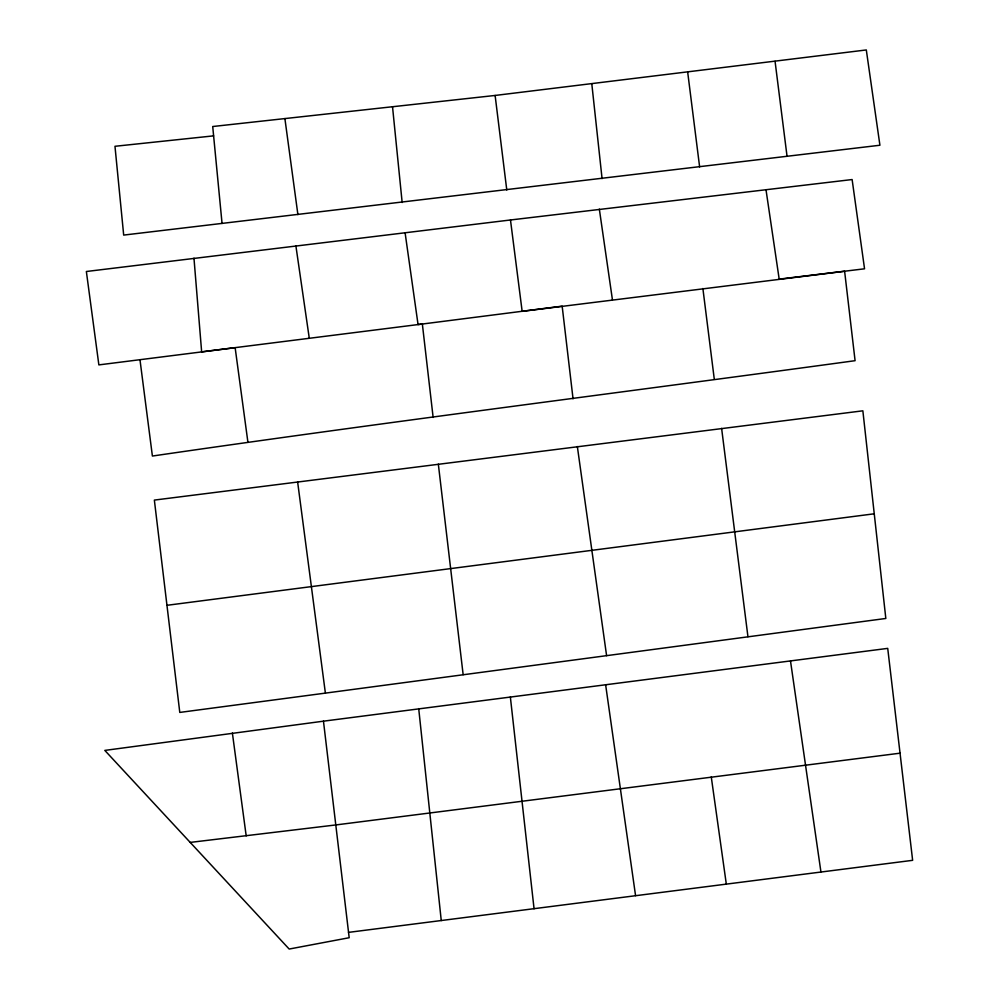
<?xml version="1.0" encoding="UTF-8"?>
<svg xmlns="http://www.w3.org/2000/svg" width="999" height="999" viewBox="0 0 999 999"><rect width="100%" height="100%" fill="white"/><g stroke="black" fill="none" stroke-linecap="round" stroke-linejoin="round"><path stroke-width="1.5" d="M247.914 442.245L235.14 347.677L98.864 364.897L86.364 271.503L510.477 219.98L522.152 311.338L844.617 271.253L855.082 360.689C620.879 392.632 386.313 421.99 152.397 456.043L139.972 359.69M323.464 721.178L104.82 750.411L289.173 949.05L349.188 937.724L323.464 721.178L887.724 648.376L912.636 860.326L348.501 932.379M325.387 693.119L885.826 618.468L862.861 410.814L154.358 500.087L179.783 712.424L325.387 693.119L297.627 481.943M874.25 513.798L167.333 605.257M222.053 223.451L212.712 126.523L495.117 95.454L866.308 49.95L879.919 145.242L123.689 235.09L114.972 146.291L213.611 135.864M900.049 753.184L335.976 824.924L190.135 842.419M193.968 258.154L201.648 351.873L422.352 324.026L433.141 417.445M510.477 219.98L852.122 179.545L864.547 268.806L779.183 279.133L765.996 189.698M790.509 661.026L820.916 871.852M295.866 245.717L309.29 338.336M599.338 209.103L612.412 299.65M635.564 895.653L605.619 684.715M711.263 776.885L726.298 883.978M606.593 655.656L577.347 446.528M405.094 232.755L418.057 324.575L562.162 306.169L573.051 398.813M284.89 118.569L297.902 214.623M232.38 733.041L246.191 835.888M775.062 61.326L787.05 156.331M687.724 72.465L699.625 166.92M721.615 428.371L747.939 636.663M702.884 288.499L714.26 379.008M495.117 95.454L506.78 190.01M463.149 674.662L438.336 464.16M510.352 696.965L534.065 908.803M591.808 83.904L602.072 178.621M441.258 920.579L418.706 708.603M392.532 106.818L402.16 202.497"/></g></svg>
